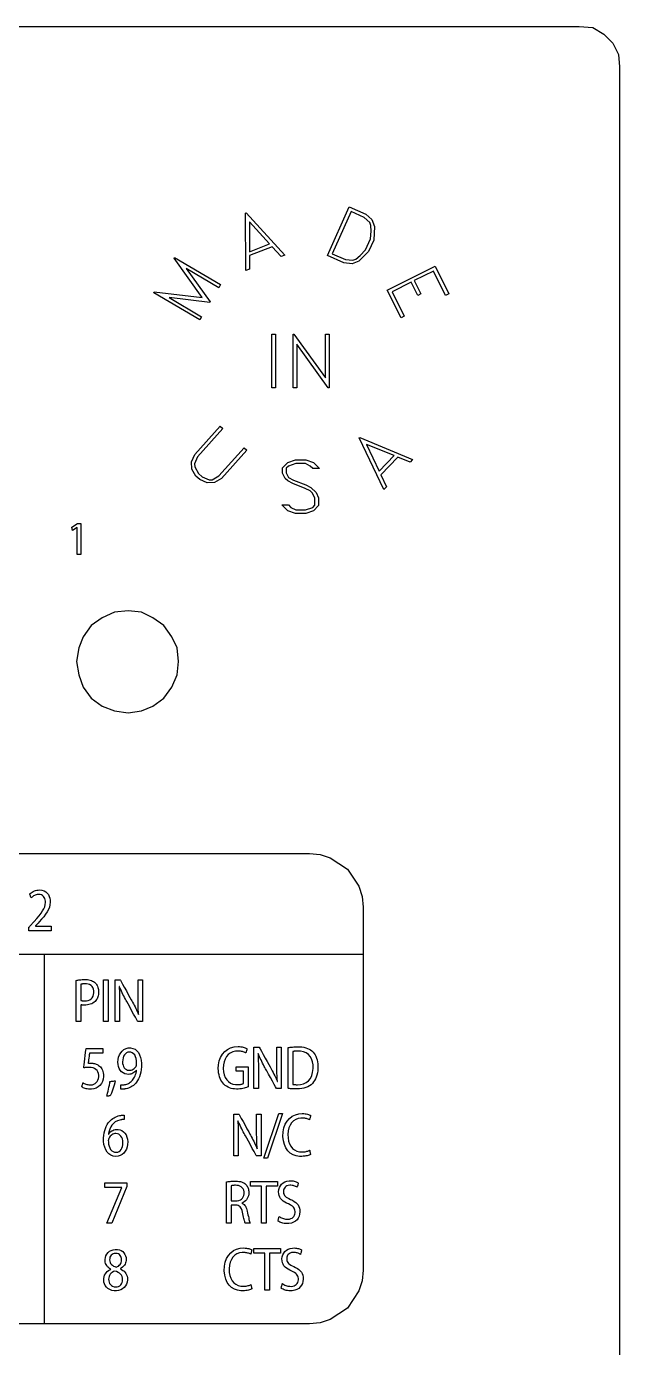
# Model space of a CAD drawing. Extents: x 3.4 to 20.6, y 5.2 to 12.5.
# Drawn here: x 19.74 to 20.623, y 10.515 to 12.482 of the extents above; entities that cross this region are included whole.
import ezdxf

# ---------------------------------------------------------------- set-up
doc = ezdxf.new("R2010")
doc.units = 0
doc.header["$MEASUREMENT"] = 0
doc.layers.get('0').update_dxf_attribs({"linetype": 'CONTINUOUS'})

msp = doc.modelspace()

# ---------------------------------------------------------------- linework, layer by layer
for points in [[(3.435, 12.4817), (20.5633, 12.4817), (20.5833, 12.48), (20.6, 12.47), (20.6133, 12.4567), (20.6217, 12.44), (20.6233, 12.4217), (20.6233, 5.5767), (20.6217, 5.5583), (20.6133, 5.5417), (20.6, 5.5283), (20.5833, 5.5183), (20.5633, 5.5167), (3.435, 5.5167)], [(20.2498, 12.1465), (20.2353, 12.1324), (20.2251, 12.1285), (20.2131, 12.1297), (20.1885, 12.1407), (20.221, 12.2133), (20.2455, 12.2023), (20.2544, 12.1942), (20.2583, 12.184), (20.2575, 12.1638), (20.2498, 12.1465)], [(20.1248, 12.1411), (20.1197, 12.1391), (20.1061, 12.1537), (20.0724, 12.1405), (20.0723, 12.1206), (20.0672, 12.1186), (20.0664, 12.2037), (20.0675, 12.2041), (20.1248, 12.1411)], [(20.1022, 12.158), (20.0722, 12.1906), (20.0723, 12.1462), (20.1022, 12.158)], [(20.245, 12.149), (20.2525, 12.1657), (20.2536, 12.1771), (20.2532, 12.1852), (20.2515, 12.1898), (20.2432, 12.1975), (20.2237, 12.2062), (20.1956, 12.1434), (20.2151, 12.1347), (20.2264, 12.1336), (20.2309, 12.1354), (20.2373, 12.1405), (20.245, 12.149)], [(20.0294, 12.0974), (20.0266, 12.0928), (19.9783, 12.1214), (20.0141, 12.0717), (20.0136, 12.0707), (19.9528, 12.0781), (20.0011, 12.0496), (19.9984, 12.0449), (19.9299, 12.0854), (19.9306, 12.0865), (20.0018, 12.0784), (19.9602, 12.1367), (19.9609, 12.1379), (20.0294, 12.0974)], [(20.298, 12.048), (20.2774, 12.0893), (20.3486, 12.1249), (20.3692, 12.0835), (20.3644, 12.0811), (20.3462, 12.1176), (20.3178, 12.1035), (20.3277, 12.0836), (20.3229, 12.0811), (20.313, 12.101), (20.2846, 12.0869), (20.3029, 12.0504), (20.298, 12.048)], [(20.1113, 11.9439), (20.1059, 11.9439), (20.1059, 12.0235), (20.1113, 12.0235), (20.1113, 11.9439)], [(20.1909, 11.9439), (20.1896, 11.9439), (20.1427, 12.0088), (20.1427, 11.9439), (20.1373, 11.9439), (20.1373, 12.0235), (20.1385, 12.0235), (20.1855, 11.9586), (20.1855, 12.0235), (20.1909, 12.0235), (20.1909, 11.9439)], [(20.0308, 11.8089), (20.0203, 11.8029), (20.0095, 11.8024), (19.9984, 11.8072), (19.9927, 11.8123), (19.9868, 11.8228), (19.9862, 11.8337), (19.991, 11.8447), (20.0289, 11.8868), (20.0329, 11.8832), (19.9952, 11.8413), (19.9906, 11.8309), (19.9909, 11.8261), (19.9965, 11.8162), (20.0018, 11.8113), (20.0123, 11.8068), (20.0171, 11.807), (20.027, 11.8127), (20.0647, 11.8545), (20.0687, 11.8509), (20.0308, 11.8089)], [(20.3152, 11.8373), (20.3114, 11.8333), (20.293, 11.8407), (20.268, 11.8145), (20.2764, 11.7964), (20.2726, 11.7924), (20.2358, 11.8692), (20.2366, 11.87), (20.3152, 11.8373)], [(20.2877, 11.8429), (20.2466, 11.8597), (20.2655, 11.8196), (20.2877, 11.8429)], [(20.1765, 11.8236), (20.1667, 11.8236), (20.1628, 11.8274), (20.1557, 11.831), (20.1412, 11.831), (20.1304, 11.8274), (20.1271, 11.8241), (20.1271, 11.8172), (20.1306, 11.8102), (20.1377, 11.8066), (20.1563, 11.7992), (20.1639, 11.7955), (20.1715, 11.7879), (20.1753, 11.7802), (20.1753, 11.7685), (20.1675, 11.7607), (20.1561, 11.7568), (20.141, 11.7568), (20.1296, 11.7607), (20.1206, 11.7697), (20.1303, 11.7697), (20.1342, 11.7658), (20.1413, 11.7622), (20.1558, 11.7622), (20.1666, 11.7658), (20.1699, 11.7692), (20.1699, 11.7797), (20.1663, 11.7868), (20.1628, 11.7903), (20.1555, 11.794), (20.1371, 11.8014), (20.1295, 11.8052), (20.1256, 11.8091), (20.1217, 11.8168), (20.1217, 11.8248), (20.1296, 11.8326), (20.141, 11.8364), (20.1561, 11.8364), (20.1675, 11.8326), (20.1765, 11.8236)], [(19.816, 11.7359), (19.8158, 11.7359), (19.8089, 11.7316), (19.8078, 11.7363), (19.8166, 11.7417), (19.8212, 11.7417), (19.8212, 11.6958), (19.816, 11.6958), (19.816, 11.7359)], [(19.9667, 11.5367), (19.965, 11.5567), (19.9567, 11.5733), (19.945, 11.59), (19.9283, 11.6017), (19.9117, 11.61), (19.8917, 11.6117), (19.8717, 11.61), (19.8533, 11.6017), (19.8367, 11.59), (19.825, 11.5733), (19.8183, 11.5567), (19.815, 11.5367), (19.8183, 11.5167), (19.825, 11.4983), (19.8367, 11.4817), (19.8533, 11.47), (19.8717, 11.4633), (19.8917, 11.46), (19.9117, 11.4633), (19.9283, 11.47), (19.945, 11.4817), (19.9567, 11.4983), (19.965, 11.5167), (19.9667, 11.5367)], [(19.6999, 11.2508), (19.7992, 11.2508), (19.8889, 11.2508), (19.9677, 11.2508), (20.0346, 11.2508), (20.0632, 11.2508), (20.0885, 11.2508), (20.1103, 11.2508), (20.1284, 11.2508), (20.1427, 11.2508), (20.1531, 11.2508), (20.1594, 11.2508), (20.1616, 11.2508), (20.1777, 11.2492), (20.1927, 11.2445), (20.2181, 11.2274), (20.2353, 11.202), (20.2399, 11.187), (20.2416, 11.1708), (20.2416, 11.1648), (20.2416, 11.1476), (20.2416, 11.121), (20.2416, 11.0865), (20.2416, 11.0456), (20.2416, 11), (20.2416, 10.9008), (20.2416, 10.8017), (20.2416, 10.7561), (20.2416, 10.7152), (20.2416, 10.6807), (20.2416, 10.654), (20.2416, 10.6369), (20.2416, 10.6308), (20.2399, 10.6147), (20.2353, 10.5997), (20.2181, 10.5743), (20.1927, 10.5571), (20.1777, 10.5525), (20.1616, 10.5508), (20.1594, 10.5508), (20.1531, 10.5508), (20.1427, 10.5508), (20.1284, 10.5508), (20.1103, 10.5508), (20.0885, 10.5508), (20.0632, 10.5508), (20.0346, 10.5508), (19.9677, 10.5508), (19.8889, 10.5508), (19.7992, 10.5508), (19.6999, 10.5508)], [(17.1268, 11.1008), (20.2416, 11.1008)], [(19.7666, 11.1008), (19.7666, 10.5508)], [(19.8622, 11.0627), (19.8622, 11.0008), (19.8552, 11.0008), (19.8552, 11.0627), (19.8622, 11.0627)], [(20.0937, 10.7972), (20.1162, 10.8637), (20.1216, 10.8637), (20.0991, 10.7972), (20.0937, 10.7972)], [(19.89, 10.7605), (19.89, 10.7552), (19.8673, 10.7008), (19.86, 10.7008), (19.8826, 10.7536), (19.8826, 10.7538), (19.8571, 10.7538), (19.8571, 10.7605), (19.89, 10.7605)], [(20.0903, 10.7559), (20.0738, 10.7559), (20.0738, 10.7627), (20.1139, 10.7627), (20.1139, 10.7559), (20.0973, 10.7559), (20.0973, 10.7008), (20.0903, 10.7008), (20.0903, 10.7559)], [(20.0952, 10.6559), (20.0787, 10.6559), (20.0787, 10.6627), (20.1188, 10.6627), (20.1188, 10.6559), (20.1022, 10.6559), (20.1022, 10.6008), (20.0952, 10.6008), (20.0952, 10.6559)]]:
    msp.add_lwpolyline(points)
for points in [[(19.7438, 11.1358), (19.7438, 11.136), (19.7438, 11.1365), (19.7438, 11.1372), (19.7438, 11.138), (19.7438, 11.1389), (19.7438, 11.1396), (19.7438, 11.1403), (19.7438, 11.1407), (19.7438, 11.1408), (19.7441, 11.1412), (19.7447, 11.1418), (19.7456, 11.1428), (19.7465, 11.1438), (19.7474, 11.1448), (19.7483, 11.1458), (19.7489, 11.1465), (19.7493, 11.1469), (19.7519, 11.1497), (19.7558, 11.1542), (19.7593, 11.1582), (19.7621, 11.1619), (19.7645, 11.1653), (19.7663, 11.1685), (19.7676, 11.1716), (19.7684, 11.1747), (19.7688, 11.1777), (19.7687, 11.1799), (19.7684, 11.1819), (19.7678, 11.1838), (19.767, 11.1855), (19.7659, 11.1869), (19.7645, 11.1882), (19.7627, 11.1891), (19.7606, 11.1896), (19.7582, 11.1898), (19.7566, 11.1897), (19.7551, 11.1893), (19.7536, 11.1889), (19.7523, 11.1883), (19.751, 11.1876), (19.7498, 11.1868), (19.7488, 11.186), (19.7478, 11.1852), (19.7473, 11.1848), (19.7472, 11.1852), (19.7469, 11.1858), (19.7466, 11.1867), (19.7462, 11.1877), (19.7458, 11.1886), (19.7455, 11.1895), (19.7452, 11.1901), (19.7451, 11.1904), (19.746, 11.1913), (19.7474, 11.1924), (19.7489, 11.1934), (19.7505, 11.1943), (19.7522, 11.195), (19.754, 11.1956), (19.7559, 11.1961), (19.7578, 11.1964), (19.7599, 11.1965), (19.7635, 11.1962), (19.7666, 11.1952), (19.7692, 11.1937), (19.7714, 11.1918), (19.7731, 11.1895), (19.7744, 11.1869), (19.7753, 11.1841), (19.7758, 11.1812), (19.7758, 11.1781), (19.7754, 11.1744), (19.7745, 11.1708), (19.773, 11.1673), (19.7711, 11.1638), (19.7688, 11.1603), (19.7661, 11.1566), (19.7629, 11.1528), (19.7594, 11.1489), (19.7578, 11.1471), (19.7575, 11.1467), (19.757, 11.1462), (19.7563, 11.1455), (19.7556, 11.1448), (19.7549, 11.144), (19.7543, 11.1434), (19.7539, 11.1429), (19.7537, 11.1427), (19.7537, 11.1427), (19.7537, 11.1427), (19.7537, 11.1427), (19.7537, 11.1426), (19.7537, 11.1426), (19.7537, 11.1426), (19.7537, 11.1426), (19.7537, 11.1425), (19.7537, 11.1425), (19.7548, 11.1425), (19.7572, 11.1425), (19.7606, 11.1425), (19.7645, 11.1425), (19.7685, 11.1425), (19.7722, 11.1425), (19.7751, 11.1425), (19.7768, 11.1425), (19.7771, 11.1425), (19.7771, 11.1421), (19.7771, 11.1413), (19.7771, 11.1402), (19.7771, 11.1391), (19.7771, 11.138), (19.7771, 11.137), (19.7771, 11.1362), (19.7771, 11.1359), (19.7765, 11.1358), (19.7738, 11.1358), (19.7694, 11.1358), (19.7641, 11.1358), (19.7584, 11.1358), (19.7529, 11.1358), (19.7483, 11.1358), (19.745, 11.1358)], [(19.8145, 11.062), (19.8157, 11.0622), (19.817, 11.0624), (19.8184, 11.0626), (19.8199, 11.0627), (19.8215, 11.0629), (19.8232, 11.063), (19.8249, 11.0631), (19.8268, 11.0631), (19.829, 11.0631), (19.8312, 11.063), (19.8334, 11.0627), (19.8353, 11.0623), (19.8372, 11.0617), (19.8388, 11.061), (19.8404, 11.0602), (19.8417, 11.0592), (19.8429, 11.0581), (19.844, 11.057), (19.8449, 11.0558), (19.8456, 11.0545), (19.8463, 11.0531), (19.8469, 11.0515), (19.8473, 11.0499), (19.8476, 11.0482), (19.8478, 11.0463), (19.8478, 11.0444), (19.8477, 11.0425), (19.8475, 11.0407), (19.8472, 11.0391), (19.8467, 11.0375), (19.8462, 11.036), (19.8455, 11.0346), (19.8447, 11.0333), (19.8438, 11.0321), (19.8426, 11.0307), (19.841, 11.0293), (19.8393, 11.0282), (19.8375, 11.0272), (19.8355, 11.0264), (19.8334, 11.0258), (19.8312, 11.0254), (19.8289, 11.0251), (19.8269, 11.0251), (19.8262, 11.0251), (19.8255, 11.0251), (19.8248, 11.0251), (19.8241, 11.0252), (19.8235, 11.0252), (19.8228, 11.0253), (19.8222, 11.0254), (19.8217, 11.0256), (19.8215, 11.0252), (19.8215, 11.0232), (19.8215, 11.0199), (19.8215, 11.0159), (19.8215, 11.0115), (19.8215, 11.0074), (19.8215, 11.0039), (19.8215, 11.0016), (19.8215, 11.0008), (19.8211, 11.0008), (19.8204, 11.0008), (19.8194, 11.0008), (19.8182, 11.0008), (19.817, 11.0008), (19.8159, 11.0008), (19.815, 11.0008), (19.8145, 11.0008), (19.8145, 11.0016), (19.8145, 11.0062), (19.8145, 11.0139), (19.8145, 11.0237), (19.8145, 11.0344), (19.8145, 11.0447), (19.8145, 11.0535), (19.8145, 11.0596)], [(19.8215, 11.0321), (19.822, 11.032), (19.8227, 11.0318), (19.8233, 11.0317), (19.824, 11.0316), (19.8247, 11.0316), (19.8255, 11.0315), (19.8263, 11.0315), (19.8271, 11.0315), (19.8296, 11.0316), (19.8323, 11.0322), (19.8347, 11.0331), (19.8367, 11.0344), (19.8383, 11.0361), (19.8395, 11.0382), (19.8404, 11.0407), (19.8408, 11.0435), (19.8407, 11.0464), (19.8403, 11.049), (19.8394, 11.0512), (19.8381, 11.053), (19.8365, 11.0545), (19.8345, 11.0556), (19.8322, 11.0564), (19.8297, 11.0567), (19.8276, 11.0568), (19.8266, 11.0568), (19.8256, 11.0567), (19.8247, 11.0567), (19.8238, 11.0566), (19.8231, 11.0565), (19.8224, 11.0564), (19.8219, 11.0563), (19.8215, 11.0561), (19.8215, 11.0548), (19.8215, 11.0519), (19.8215, 11.048), (19.8215, 11.0437), (19.8215, 11.0394), (19.8215, 11.0357), (19.8215, 11.0331)], [(19.8724, 11.0008), (19.8724, 11.0031), (19.8724, 11.0091), (19.8724, 11.0177), (19.8724, 11.0278), (19.8724, 11.0383), (19.8724, 11.0482), (19.8724, 11.0563), (19.8724, 11.0614), (19.8724, 11.0627), (19.8728, 11.0627), (19.8736, 11.0627), (19.8748, 11.0627), (19.876, 11.0627), (19.8773, 11.0627), (19.8785, 11.0627), (19.8794, 11.0627), (19.8799, 11.0627), (19.8802, 11.0624), (19.8814, 11.0602), (19.8835, 11.0565), (19.8861, 11.0517), (19.8891, 11.0464), (19.892, 11.0411), (19.8945, 11.0365), (19.8964, 11.0331), (19.8973, 11.0315), (19.8984, 11.0295), (19.8997, 11.0271), (19.9009, 11.0248), (19.9021, 11.0224), (19.9032, 11.0201), (19.9042, 11.0179), (19.9052, 11.0157), (19.9062, 11.0135), (19.9071, 11.0113), (19.9071, 11.0113), (19.9071, 11.0113), (19.9071, 11.0113), (19.9072, 11.0113), (19.9072, 11.0113), (19.9072, 11.0114), (19.9072, 11.0114), (19.9073, 11.0114), (19.9072, 11.0121), (19.907, 11.0149), (19.9069, 11.0177), (19.9067, 11.0204), (19.9066, 11.0232), (19.9066, 11.0261), (19.9065, 11.029), (19.9065, 11.032), (19.9065, 11.0352), (19.9065, 11.037), (19.9065, 11.0388), (19.9065, 11.0419), (19.9065, 11.0459), (19.9065, 11.0503), (19.9065, 11.0546), (19.9065, 11.0584), (19.9065, 11.0612), (19.9065, 11.0626), (19.9066, 11.0627), (19.9071, 11.0627), (19.908, 11.0627), (19.909, 11.0627), (19.9102, 11.0627), (19.9112, 11.0627), (19.9122, 11.0627), (19.9128, 11.0627), (19.913, 11.0627), (19.913, 11.0604), (19.913, 11.0545), (19.913, 11.0459), (19.913, 11.0357), (19.913, 11.0252), (19.913, 11.0153), (19.913, 11.0073), (19.913, 11.0021), (19.913, 11.0008), (19.9126, 11.0008), (19.9119, 11.0008), (19.9108, 11.0008), (19.9096, 11.0008), (19.9085, 11.0008), (19.9074, 11.0008), (19.9065, 11.0008), (19.906, 11.0008), (19.9058, 11.0011), (19.9046, 11.0033), (19.9026, 11.0071), (19.8999, 11.0119), (19.897, 11.0172), (19.8941, 11.0224), (19.8916, 11.0271), (19.8897, 11.0305), (19.8888, 11.0321), (19.8878, 11.034), (19.8865, 11.0364), (19.8853, 11.0387), (19.8841, 11.0411), (19.8829, 11.0435), (19.8818, 11.0459), (19.8807, 11.0482), (19.8796, 11.0506), (19.8787, 11.0529), (19.8787, 11.0529), (19.8786, 11.0529), (19.8786, 11.0528), (19.8786, 11.0528), (19.8785, 11.0528), (19.8785, 11.0528), (19.8784, 11.0528), (19.8784, 11.0528), (19.8785, 11.0521), (19.8786, 11.0494), (19.8787, 11.0468), (19.8788, 11.0441), (19.8788, 11.0413), (19.8789, 11.0384), (19.8789, 11.0354), (19.879, 11.0323), (19.879, 11.029), (19.879, 11.027), (19.879, 11.0252), (19.879, 11.022), (19.879, 11.018), (19.879, 11.0135), (19.879, 11.0091), (19.879, 11.0052), (19.879, 11.0023), (19.879, 11.0009), (19.8788, 11.0008), (19.8783, 11.0008), (19.8774, 11.0008), (19.8764, 11.0008), (19.8753, 11.0008), (19.8742, 11.0008), (19.8733, 11.0008), (19.8726, 11.0008)], [(19.8542, 10.9537), (19.8534, 10.9537), (19.8515, 10.9537), (19.8487, 10.9537), (19.8454, 10.9537), (19.842, 10.9537), (19.8389, 10.9537), (19.8363, 10.9537), (19.8346, 10.9537), (19.8342, 10.9536), (19.8341, 10.9528), (19.8339, 10.9511), (19.8336, 10.9489), (19.8333, 10.9463), (19.8329, 10.9437), (19.8326, 10.9413), (19.8324, 10.9395), (19.8322, 10.9385), (19.8324, 10.9384), (19.8329, 10.9385), (19.8333, 10.9385), (19.8337, 10.9386), (19.8342, 10.9386), (19.8346, 10.9387), (19.8352, 10.9387), (19.8357, 10.9387), (19.8363, 10.9387), (19.8376, 10.9387), (19.839, 10.9386), (19.8403, 10.9384), (19.8417, 10.9381), (19.843, 10.9378), (19.8442, 10.9373), (19.8455, 10.9368), (19.8467, 10.9362), (19.8478, 10.9355), (19.8492, 10.9344), (19.8505, 10.9332), (19.8517, 10.9318), (19.8527, 10.9302), (19.8536, 10.9284), (19.8543, 10.9264), (19.8548, 10.9242), (19.8551, 10.9219), (19.8552, 10.9189), (19.8546, 10.9151), (19.8536, 10.9116), (19.8519, 10.9085), (19.8498, 10.9057), (19.8472, 10.9034), (19.8443, 10.9017), (19.8409, 10.9005), (19.8373, 10.8999), (19.8346, 10.8999), (19.8327, 10.9), (19.8309, 10.9003), (19.8293, 10.9006), (19.8277, 10.9011), (19.8263, 10.9016), (19.825, 10.9022), (19.8238, 10.9028), (19.8229, 10.9034), (19.8228, 10.9037), (19.8229, 10.9042), (19.8232, 10.905), (19.8235, 10.906), (19.8238, 10.9071), (19.8241, 10.9081), (19.8243, 10.9089), (19.8245, 10.9095), (19.8246, 10.9096), (19.8255, 10.9091), (19.8265, 10.9085), (19.8276, 10.908), (19.8288, 10.9075), (19.8302, 10.9071), (19.8316, 10.9068), (19.8331, 10.9065), (19.8347, 10.9064), (19.8366, 10.9064), (19.8388, 10.9067), (19.8409, 10.9074), (19.8427, 10.9085), (19.8444, 10.9099), (19.8458, 10.9116), (19.8469, 10.9136), (19.8477, 10.9158), (19.848, 10.9184), (19.848, 10.921), (19.8475, 10.9234), (19.8467, 10.9256), (19.8455, 10.9276), (19.8439, 10.9292), (19.8419, 10.9306), (19.8395, 10.9316), (19.8366, 10.9322), (19.8333, 10.9325), (19.8321, 10.9325), (19.8311, 10.9324), (19.8302, 10.9324), (19.8294, 10.9323), (19.8286, 10.9322), (19.8278, 10.9321), (19.827, 10.932), (19.8263, 10.9319), (19.8258, 10.9319), (19.826, 10.9333), (19.8263, 10.9364), (19.8268, 10.9406), (19.8274, 10.9453), (19.828, 10.9502), (19.8285, 10.9547), (19.8289, 10.9581), (19.8291, 10.9602), (19.8294, 10.9605), (19.831, 10.9605), (19.834, 10.9605), (19.8379, 10.9605), (19.8421, 10.9605), (19.8463, 10.9605), (19.85, 10.9605), (19.8527, 10.9605), (19.8541, 10.9605), (19.8542, 10.9603), (19.8542, 10.9598), (19.8542, 10.9589), (19.8542, 10.9578), (19.8542, 10.9567), (19.8542, 10.9555), (19.8542, 10.9546), (19.8542, 10.9539)], [(19.8809, 10.9065), (19.8814, 10.9065), (19.882, 10.9064), (19.8826, 10.9064), (19.8832, 10.9065), (19.8839, 10.9065), (19.8846, 10.9066), (19.8853, 10.9066), (19.8861, 10.9067), (19.8871, 10.9069), (19.8885, 10.9072), (19.8899, 10.9076), (19.8912, 10.9081), (19.8925, 10.9087), (19.8937, 10.9094), (19.895, 10.9103), (19.8961, 10.9112), (19.8972, 10.9122), (19.8983, 10.9134), (19.8994, 10.9148), (19.9004, 10.9164), (19.9014, 10.918), (19.9022, 10.9198), (19.9029, 10.9218), (19.9035, 10.9239), (19.904, 10.9261), (19.9044, 10.9284), (19.9044, 10.9284), (19.9044, 10.9284), (19.9044, 10.9284), (19.9043, 10.9284), (19.9043, 10.9284), (19.9043, 10.9284), (19.9042, 10.9284), (19.9042, 10.9284), (19.9039, 10.928), (19.9028, 10.9267), (19.9016, 10.9256), (19.9003, 10.9246), (19.8989, 10.9237), (19.8975, 10.923), (19.8959, 10.9225), (19.8942, 10.9222), (19.8925, 10.922), (19.8898, 10.9222), (19.8869, 10.9229), (19.8843, 10.9241), (19.882, 10.9259), (19.8801, 10.9281), (19.8785, 10.9307), (19.8774, 10.9336), (19.8767, 10.9369), (19.8765, 10.9403), (19.8768, 10.9441), (19.8776, 10.9478), (19.8789, 10.9512), (19.8807, 10.9542), (19.8829, 10.9568), (19.8856, 10.9589), (19.8886, 10.9604), (19.8919, 10.9613), (19.8955, 10.9614), (19.8989, 10.9608), (19.902, 10.9594), (19.9047, 10.9573), (19.907, 10.9546), (19.9088, 10.9513), (19.9102, 10.9474), (19.9111, 10.943), (19.9116, 10.9381), (19.9115, 10.9334), (19.9112, 10.9292), (19.9106, 10.9253), (19.9097, 10.9218), (19.9086, 10.9185), (19.9074, 10.9155), (19.9059, 10.9129), (19.9043, 10.9105), (19.9026, 10.9084), (19.9011, 10.9069), (19.8996, 10.9055), (19.8979, 10.9043), (19.8962, 10.9033), (19.8944, 10.9024), (19.8925, 10.9016), (19.8906, 10.901), (19.8887, 10.9006), (19.8871, 10.9003), (19.8862, 10.9002), (19.8854, 10.9001), (19.8846, 10.9), (19.8838, 10.8999), (19.8831, 10.8999), (19.8824, 10.8999), (19.8817, 10.8999), (19.8811, 10.8999), (19.8809, 10.9), (19.8809, 10.9005), (19.8809, 10.9014), (19.8809, 10.9025), (19.8809, 10.9036), (19.8809, 10.9047), (19.8809, 10.9056), (19.8809, 10.9063)], [(19.8835, 10.9408), (19.8836, 10.9382), (19.8842, 10.9358), (19.885, 10.9337), (19.8861, 10.9319), (19.8875, 10.9304), (19.8891, 10.9292), (19.891, 10.9285), (19.8931, 10.9282), (19.8949, 10.9282), (19.8965, 10.9285), (19.898, 10.929), (19.8993, 10.9297), (19.9006, 10.9306), (19.9017, 10.9316), (19.9027, 10.9327), (19.9035, 10.9339), (19.9039, 10.9346), (19.904, 10.9349), (19.9041, 10.9352), (19.9042, 10.9355), (19.9043, 10.9359), (19.9044, 10.9362), (19.9044, 10.9366), (19.9044, 10.9371), (19.9044, 10.9388), (19.9041, 10.9423), (19.9036, 10.9456), (19.9027, 10.9484), (19.9015, 10.9509), (19.8999, 10.9528), (19.898, 10.9543), (19.8958, 10.9551), (19.8933, 10.9553), (19.8912, 10.955), (19.8893, 10.9541), (19.8877, 10.9528), (19.8862, 10.9511), (19.8851, 10.949), (19.8842, 10.9465), (19.8837, 10.9438)], [(20.0704, 10.9036), (20.0692, 10.9031), (20.0678, 10.9026), (20.0662, 10.9021), (20.0644, 10.9016), (20.0624, 10.9011), (20.0603, 10.9007), (20.058, 10.9004), (20.0556, 10.9002), (20.053, 10.9002), (20.0503, 10.9003), (20.0477, 10.9007), (20.0452, 10.9012), (20.0428, 10.902), (20.0405, 10.903), (20.0384, 10.9043), (20.0363, 10.9057), (20.0344, 10.9075), (20.0327, 10.9093), (20.0313, 10.9113), (20.03, 10.9136), (20.0288, 10.916), (20.0279, 10.9186), (20.0271, 10.9214), (20.0265, 10.9244), (20.0262, 10.9275), (20.026, 10.9307), (20.0263, 10.9363), (20.0274, 10.9421), (20.0293, 10.9473), (20.032, 10.9519), (20.0355, 10.9559), (20.0396, 10.9591), (20.0443, 10.9614), (20.0497, 10.9629), (20.0555, 10.9633), (20.0575, 10.9633), (20.0595, 10.9631), (20.0614, 10.9628), (20.0631, 10.9625), (20.0646, 10.9621), (20.066, 10.9617), (20.0672, 10.9612), (20.0682, 10.9608), (20.0688, 10.9605), (20.0687, 10.9601), (20.0685, 10.9593), (20.0683, 10.9584), (20.068, 10.9573), (20.0677, 10.9562), (20.0674, 10.9552), (20.0672, 10.9544), (20.0671, 10.954), (20.0665, 10.9543), (20.0655, 10.9547), (20.0643, 10.9552), (20.0631, 10.9556), (20.0618, 10.9559), (20.0604, 10.9562), (20.0588, 10.9564), (20.0572, 10.9566), (20.0554, 10.9566), (20.0514, 10.9564), (20.0474, 10.9554), (20.0438, 10.9537), (20.0407, 10.9514), (20.0381, 10.9485), (20.036, 10.9449), (20.0345, 10.9408), (20.0336, 10.9362), (20.0334, 10.931), (20.0338, 10.926), (20.0348, 10.9214), (20.0364, 10.9175), (20.0385, 10.9141), (20.0412, 10.9113), (20.0443, 10.9092), (20.0478, 10.9077), (20.0517, 10.9069), (20.0549, 10.9068), (20.0564, 10.9069), (20.0577, 10.907), (20.059, 10.9071), (20.0601, 10.9073), (20.0611, 10.9075), (20.062, 10.9078), (20.0627, 10.908), (20.0634, 10.9083), (20.0636, 10.9088), (20.0636, 10.9102), (20.0636, 10.9126), (20.0636, 10.9155), (20.0636, 10.9186), (20.0636, 10.9217), (20.0636, 10.9243), (20.0636, 10.9261), (20.0636, 10.9269), (20.0632, 10.9269), (20.0622, 10.9269), (20.0607, 10.9269), (20.0589, 10.9269), (20.057, 10.9269), (20.0553, 10.9269), (20.0538, 10.9269), (20.0528, 10.9269), (20.0526, 10.9269), (20.0526, 10.9272), (20.0526, 10.9279), (20.0526, 10.9288), (20.0526, 10.9299), (20.0526, 10.931), (20.0526, 10.932), (20.0526, 10.9328), (20.0526, 10.9332), (20.0527, 10.9333), (20.0539, 10.9333), (20.056, 10.9333), (20.0588, 10.9333), (20.0618, 10.9333), (20.0648, 10.9333), (20.0674, 10.9333), (20.0694, 10.9333), (20.0704, 10.9333), (20.0704, 10.9327), (20.0704, 10.9303), (20.0704, 10.9264), (20.0704, 10.9217), (20.0704, 10.9166), (20.0704, 10.9117), (20.0704, 10.9075), (20.0704, 10.9047)], [(20.0791, 10.9008), (20.0791, 10.9031), (20.0791, 10.909), (20.0791, 10.9177), (20.0791, 10.9278), (20.0791, 10.9383), (20.0791, 10.9482), (20.0791, 10.9562), (20.0791, 10.9614), (20.0791, 10.9627), (20.0795, 10.9627), (20.0804, 10.9627), (20.0815, 10.9627), (20.0827, 10.9627), (20.084, 10.9627), (20.0852, 10.9627), (20.0861, 10.9627), (20.0867, 10.9627), (20.0869, 10.9624), (20.0881, 10.9602), (20.0902, 10.9565), (20.0928, 10.9517), (20.0958, 10.9464), (20.0987, 10.9411), (20.1012, 10.9365), (20.1031, 10.9331), (20.104, 10.9315), (20.1051, 10.9295), (20.1064, 10.9271), (20.1076, 10.9248), (20.1088, 10.9224), (20.1099, 10.9201), (20.1109, 10.9179), (20.1119, 10.9157), (20.1129, 10.9135), (20.1138, 10.9113), (20.1138, 10.9113), (20.1138, 10.9113), (20.1138, 10.9113), (20.1139, 10.9113), (20.1139, 10.9113), (20.1139, 10.9114), (20.1139, 10.9114), (20.114, 10.9114), (20.1139, 10.9121), (20.1137, 10.9149), (20.1136, 10.9177), (20.1134, 10.9204), (20.1133, 10.9232), (20.1133, 10.9261), (20.1132, 10.929), (20.1132, 10.932), (20.1132, 10.9352), (20.1132, 10.937), (20.1132, 10.9388), (20.1132, 10.9419), (20.1132, 10.9459), (20.1132, 10.9503), (20.1132, 10.9546), (20.1132, 10.9584), (20.1132, 10.9612), (20.1132, 10.9626), (20.1133, 10.9627), (20.1138, 10.9627), (20.1147, 10.9627), (20.1157, 10.9627), (20.1169, 10.9627), (20.1179, 10.9627), (20.1189, 10.9627), (20.1195, 10.9627), (20.1197, 10.9627), (20.1197, 10.9604), (20.1197, 10.9545), (20.1197, 10.9459), (20.1197, 10.9357), (20.1197, 10.9252), (20.1197, 10.9153), (20.1197, 10.9073), (20.1197, 10.9021), (20.1197, 10.9008), (20.1193, 10.9008), (20.1186, 10.9008), (20.1175, 10.9008), (20.1164, 10.9008), (20.1152, 10.9008), (20.1141, 10.9008), (20.1132, 10.9008), (20.1127, 10.9008), (20.1125, 10.9011), (20.1113, 10.9033), (20.1093, 10.9071), (20.1066, 10.9119), (20.1037, 10.9172), (20.1008, 10.9224), (20.0983, 10.9271), (20.0964, 10.9305), (20.0955, 10.9321), (20.0945, 10.934), (20.0932, 10.9364), (20.092, 10.9387), (20.0908, 10.9411), (20.0896, 10.9435), (20.0885, 10.9459), (20.0874, 10.9482), (20.0863, 10.9505), (20.0854, 10.9529), (20.0854, 10.9529), (20.0853, 10.9528), (20.0853, 10.9528), (20.0853, 10.9528), (20.0852, 10.9528), (20.0852, 10.9528), (20.0851, 10.9528), (20.0851, 10.9528), (20.0852, 10.9521), (20.0853, 10.9494), (20.0854, 10.9468), (20.0855, 10.9441), (20.0855, 10.9413), (20.0856, 10.9384), (20.0856, 10.9354), (20.0857, 10.9323), (20.0857, 10.929), (20.0857, 10.927), (20.0857, 10.9252), (20.0857, 10.922), (20.0857, 10.918), (20.0857, 10.9135), (20.0857, 10.9091), (20.0857, 10.9052), (20.0857, 10.9023), (20.0857, 10.9009), (20.0855, 10.9008), (20.085, 10.9008), (20.0841, 10.9008), (20.0831, 10.9008), (20.082, 10.9008), (20.0809, 10.9008), (20.08, 10.9008), (20.0793, 10.9008)], [(20.13, 10.9619), (20.1315, 10.9621), (20.1331, 10.9623), (20.1348, 10.9626), (20.1365, 10.9627), (20.1383, 10.9629), (20.1401, 10.963), (20.142, 10.9631), (20.144, 10.9631), (20.1468, 10.9631), (20.1501, 10.9629), (20.1532, 10.9624), (20.1561, 10.9617), (20.1587, 10.9608), (20.1611, 10.9597), (20.1632, 10.9584), (20.1652, 10.9569), (20.167, 10.9552), (20.1686, 10.9533), (20.17, 10.9512), (20.1712, 10.9489), (20.1723, 10.9464), (20.1731, 10.9437), (20.1738, 10.9407), (20.1742, 10.9376), (20.1744, 10.9342), (20.1743, 10.9307), (20.174, 10.9273), (20.1735, 10.9241), (20.1728, 10.921), (20.1719, 10.9181), (20.1707, 10.9155), (20.1694, 10.913), (20.1678, 10.9107), (20.166, 10.9086), (20.164, 10.9067), (20.1618, 10.9051), (20.1592, 10.9037), (20.1564, 10.9025), (20.1534, 10.9016), (20.1502, 10.9009), (20.1468, 10.9004), (20.1432, 10.9003), (20.1411, 10.9003), (20.1395, 10.9003), (20.1378, 10.9004), (20.1363, 10.9004), (20.1348, 10.9005), (20.1334, 10.9007), (20.132, 10.9008), (20.1307, 10.9009), (20.13, 10.9015), (20.13, 10.9057), (20.13, 10.9133), (20.13, 10.923), (20.13, 10.9338), (20.13, 10.9442), (20.13, 10.9532), (20.13, 10.9595)], [(20.1369, 10.9072), (20.1376, 10.907), (20.1384, 10.9069), (20.1392, 10.9069), (20.14, 10.9068), (20.1409, 10.9068), (20.1419, 10.9067), (20.1428, 10.9067), (20.1438, 10.9067), (20.1482, 10.907), (20.1528, 10.9081), (20.1569, 10.9099), (20.1603, 10.9126), (20.163, 10.916), (20.165, 10.9202), (20.1664, 10.925), (20.167, 10.9306), (20.167, 10.9361), (20.1663, 10.9409), (20.1649, 10.9451), (20.1629, 10.9488), (20.1603, 10.9518), (20.1569, 10.9541), (20.1529, 10.9558), (20.1483, 10.9567), (20.1446, 10.9568), (20.1434, 10.9568), (20.1422, 10.9567), (20.1411, 10.9566), (20.1401, 10.9565), (20.1391, 10.9564), (20.1383, 10.9563), (20.1375, 10.9561), (20.1369, 10.9559), (20.1369, 10.9531), (20.1369, 10.9473), (20.1369, 10.9395), (20.1369, 10.9307), (20.1369, 10.922), (20.1369, 10.9145), (20.1369, 10.9092)], [(19.8599, 10.8895), (19.8605, 10.8918), (19.8612, 10.8943), (19.8619, 10.8971), (19.8626, 10.9), (19.8632, 10.903), (19.8638, 10.906), (19.8643, 10.9088), (19.8647, 10.9115), (19.865, 10.9115), (19.8659, 10.9116), (19.8672, 10.9118), (19.8686, 10.9119), (19.8701, 10.9121), (19.8713, 10.9122), (19.8722, 10.9123), (19.8725, 10.9124), (19.8718, 10.9094), (19.8709, 10.9062), (19.8699, 10.903), (19.8689, 10.8999), (19.8678, 10.897), (19.8668, 10.8943), (19.8658, 10.892), (19.8649, 10.8901), (19.8647, 10.8901), (19.8641, 10.89), (19.8633, 10.8899), (19.8624, 10.8898), (19.8615, 10.8897), (19.8607, 10.8896), (19.8601, 10.8896)], [(19.8859, 10.8548), (19.8854, 10.8548), (19.8848, 10.8548), (19.8843, 10.8548), (19.8837, 10.8548), (19.883, 10.8547), (19.8824, 10.8547), (19.8817, 10.8546), (19.8811, 10.8545), (19.8792, 10.8541), (19.8758, 10.8529), (19.8727, 10.8512), (19.87, 10.8491), (19.8677, 10.8466), (19.8659, 10.8438), (19.8644, 10.8407), (19.8633, 10.8375), (19.8626, 10.8342), (19.8625, 10.8332), (19.8625, 10.8332), (19.8625, 10.8332), (19.8626, 10.8332), (19.8626, 10.8332), (19.8626, 10.8332), (19.8627, 10.8332), (19.8627, 10.8332), (19.8628, 10.8333), (19.8637, 10.8346), (19.8648, 10.8358), (19.8661, 10.8369), (19.8674, 10.8379), (19.869, 10.8387), (19.8706, 10.8394), (19.8724, 10.8398), (19.8742, 10.8401), (19.8767, 10.8401), (19.8797, 10.8395), (19.8824, 10.8384), (19.8848, 10.8367), (19.8869, 10.8345), (19.8886, 10.8319), (19.8899, 10.8288), (19.8907, 10.8254), (19.8911, 10.8216), (19.8909, 10.8178), (19.8902, 10.8141), (19.8891, 10.8107), (19.8874, 10.8076), (19.8854, 10.8049), (19.8829, 10.8027), (19.88, 10.8011), (19.8767, 10.8001), (19.873, 10.7998), (19.8694, 10.8004), (19.866, 10.8017), (19.8631, 10.8036), (19.8606, 10.8063), (19.8585, 10.8096), (19.8569, 10.8135), (19.8558, 10.8179), (19.8553, 10.8228), (19.8553, 10.8274), (19.8556, 10.8313), (19.8561, 10.835), (19.8569, 10.8384), (19.858, 10.8416), (19.8592, 10.8446), (19.8606, 10.8473), (19.8622, 10.8497), (19.8639, 10.8519), (19.8655, 10.8536), (19.8672, 10.8551), (19.8689, 10.8564), (19.8708, 10.8576), (19.8727, 10.8586), (19.8748, 10.8594), (19.8769, 10.8601), (19.8791, 10.8607), (19.881, 10.861), (19.8817, 10.8611), (19.8824, 10.8612), (19.883, 10.8612), (19.8836, 10.8613), (19.8842, 10.8613), (19.8848, 10.8614), (19.8853, 10.8614), (19.8858, 10.8614), (19.8859, 10.8613), (19.8859, 10.8608), (19.8859, 10.8599), (19.8859, 10.8589), (19.8859, 10.8577), (19.8859, 10.8566), (19.8859, 10.8557), (19.8859, 10.855)], [(20.0491, 10.8008), (20.0491, 10.8031), (20.0491, 10.8091), (20.0491, 10.8177), (20.0491, 10.8278), (20.0491, 10.8383), (20.0491, 10.8482), (20.0491, 10.8563), (20.0491, 10.8614), (20.0491, 10.8627), (20.0495, 10.8627), (20.0503, 10.8627), (20.0515, 10.8627), (20.0527, 10.8627), (20.054, 10.8627), (20.0552, 10.8627), (20.0561, 10.8627), (20.0566, 10.8627), (20.0569, 10.8624), (20.0581, 10.8602), (20.0601, 10.8565), (20.0628, 10.8517), (20.0658, 10.8464), (20.0687, 10.8411), (20.0712, 10.8365), (20.0731, 10.8331), (20.074, 10.8315), (20.0751, 10.8295), (20.0764, 10.8271), (20.0776, 10.8248), (20.0788, 10.8224), (20.0799, 10.8201), (20.0809, 10.8179), (20.0819, 10.8157), (20.0829, 10.8135), (20.0838, 10.8113), (20.0838, 10.8113), (20.0838, 10.8113), (20.0838, 10.8113), (20.0838, 10.8113), (20.0839, 10.8114), (20.0839, 10.8114), (20.0839, 10.8114), (20.0839, 10.8114), (20.0839, 10.8121), (20.0837, 10.8149), (20.0835, 10.8177), (20.0834, 10.8204), (20.0833, 10.8232), (20.0832, 10.8261), (20.0832, 10.829), (20.0831, 10.832), (20.0831, 10.8352), (20.0831, 10.837), (20.0831, 10.8388), (20.0831, 10.8419), (20.0831, 10.8459), (20.0831, 10.8503), (20.0831, 10.8546), (20.0831, 10.8584), (20.0831, 10.8613), (20.0831, 10.8626), (20.0833, 10.8627), (20.0838, 10.8627), (20.0847, 10.8627), (20.0857, 10.8627), (20.0868, 10.8627), (20.0879, 10.8627), (20.0888, 10.8627), (20.0895, 10.8627), (20.0897, 10.8627), (20.0897, 10.8604), (20.0897, 10.8545), (20.0897, 10.8459), (20.0897, 10.8357), (20.0897, 10.8252), (20.0897, 10.8153), (20.0897, 10.8073), (20.0897, 10.8021), (20.0897, 10.8008), (20.0893, 10.8008), (20.0886, 10.8008), (20.0875, 10.8008), (20.0863, 10.8008), (20.0851, 10.8008), (20.0841, 10.8008), (20.0832, 10.8008), (20.0827, 10.8008), (20.0825, 10.8011), (20.0813, 10.8033), (20.0792, 10.8071), (20.0766, 10.8119), (20.0737, 10.8172), (20.0708, 10.8224), (20.0683, 10.8271), (20.0664, 10.8305), (20.0655, 10.8321), (20.0645, 10.834), (20.0632, 10.8364), (20.062, 10.8387), (20.0608, 10.8411), (20.0596, 10.8435), (20.0584, 10.8459), (20.0573, 10.8482), (20.0563, 10.8506), (20.0553, 10.8529), (20.0553, 10.8529), (20.0553, 10.8529), (20.0553, 10.8528), (20.0552, 10.8528), (20.0552, 10.8528), (20.0552, 10.8528), (20.0551, 10.8528), (20.0551, 10.8528), (20.0551, 10.8521), (20.0553, 10.8494), (20.0554, 10.8468), (20.0555, 10.8441), (20.0555, 10.8413), (20.0556, 10.8384), (20.0556, 10.8354), (20.0556, 10.8323), (20.0557, 10.829), (20.0557, 10.827), (20.0557, 10.8252), (20.0557, 10.822), (20.0557, 10.818), (20.0557, 10.8135), (20.0557, 10.8091), (20.0557, 10.8052), (20.0557, 10.8023), (20.0557, 10.8009), (20.0555, 10.8008), (20.055, 10.8008), (20.0541, 10.8008), (20.0531, 10.8008), (20.0519, 10.8008), (20.0509, 10.8008), (20.0499, 10.8008), (20.0493, 10.8008)], [(20.1633, 10.8029), (20.1623, 10.8023), (20.1611, 10.8019), (20.1597, 10.8014), (20.1582, 10.801), (20.1564, 10.8006), (20.1546, 10.8003), (20.1525, 10.8001), (20.1504, 10.7999), (20.1469, 10.8), (20.1419, 10.8008), (20.1373, 10.8024), (20.1332, 10.805), (20.1296, 10.8083), (20.1266, 10.8125), (20.1244, 10.8175), (20.1229, 10.8233), (20.1223, 10.8298), (20.1226, 10.8364), (20.1237, 10.8425), (20.1257, 10.8479), (20.1285, 10.8526), (20.1319, 10.8566), (20.136, 10.8598), (20.1407, 10.862), (20.146, 10.8634), (20.151, 10.8637), (20.1532, 10.8636), (20.1552, 10.8634), (20.157, 10.8631), (20.1586, 10.8628), (20.1601, 10.8624), (20.1613, 10.8619), (20.1623, 10.8615), (20.1631, 10.8611), (20.1634, 10.8608), (20.1632, 10.8603), (20.163, 10.8595), (20.1627, 10.8585), (20.1625, 10.8573), (20.1622, 10.8562), (20.1619, 10.8553), (20.1618, 10.8547), (20.1617, 10.8544), (20.1607, 10.8549), (20.1597, 10.8554), (20.1585, 10.8558), (20.1573, 10.8562), (20.156, 10.8565), (20.1546, 10.8567), (20.1532, 10.8569), (20.1517, 10.857), (20.149, 10.8569), (20.1449, 10.8563), (20.1412, 10.8549), (20.138, 10.8528), (20.1352, 10.85), (20.1329, 10.8466), (20.1312, 10.8425), (20.1301, 10.8379), (20.1297, 10.8326), (20.1298, 10.8274), (20.1306, 10.8227), (20.132, 10.8186), (20.1339, 10.815), (20.1364, 10.8119), (20.1394, 10.8096), (20.1429, 10.8079), (20.1469, 10.8069), (20.1508, 10.8066), (20.1522, 10.8067), (20.1537, 10.8068), (20.1552, 10.807), (20.1566, 10.8073), (20.1579, 10.8076), (20.1592, 10.808), (20.1604, 10.8085), (20.1615, 10.809), (20.1619, 10.8091), (20.162, 10.8086), (20.1622, 10.8078), (20.1624, 10.8068), (20.1627, 10.8057), (20.1629, 10.8046), (20.1631, 10.8037), (20.1632, 10.8031)], [(19.8839, 10.8204), (19.8837, 10.8233), (19.8832, 10.826), (19.8823, 10.8283), (19.8811, 10.8302), (19.8796, 10.8318), (19.8779, 10.833), (19.8758, 10.8337), (19.8736, 10.834), (19.8719, 10.834), (19.8704, 10.8336), (19.869, 10.8331), (19.8676, 10.8323), (19.8663, 10.8313), (19.8652, 10.8301), (19.8642, 10.8288), (19.8633, 10.8273), (19.8629, 10.8265), (19.8628, 10.8261), (19.8626, 10.8258), (19.8625, 10.8253), (19.8624, 10.8249), (19.8623, 10.8244), (19.8623, 10.824), (19.8622, 10.8235), (19.8623, 10.8217), (19.8626, 10.8184), (19.8633, 10.8153), (19.8643, 10.8126), (19.8657, 10.8103), (19.8674, 10.8084), (19.8693, 10.8071), (19.8716, 10.8063), (19.8742, 10.8061), (19.8763, 10.8064), (19.8782, 10.8073), (19.8798, 10.8085), (19.8812, 10.8102), (19.8824, 10.8123), (19.8832, 10.8147), (19.8837, 10.8174)], [(20.038, 10.7619), (20.0393, 10.7621), (20.0407, 10.7624), (20.0422, 10.7626), (20.0437, 10.7628), (20.0453, 10.7629), (20.0469, 10.763), (20.0486, 10.7631), (20.0503, 10.7631), (20.0522, 10.7631), (20.0546, 10.763), (20.0568, 10.7628), (20.0588, 10.7625), (20.0607, 10.762), (20.0624, 10.7613), (20.0639, 10.7606), (20.0653, 10.7597), (20.0666, 10.7586), (20.0676, 10.7575), (20.0685, 10.7565), (20.0692, 10.7553), (20.0698, 10.754), (20.0704, 10.7527), (20.0708, 10.7513), (20.0711, 10.7498), (20.0713, 10.7482), (20.0714, 10.7466), (20.0712, 10.744), (20.0708, 10.7415), (20.07, 10.7392), (20.069, 10.7372), (20.0678, 10.7353), (20.0663, 10.7337), (20.0646, 10.7324), (20.0628, 10.7313), (20.0612, 10.7306), (20.0612, 10.7306), (20.0612, 10.7305), (20.0612, 10.7305), (20.0612, 10.7304), (20.0612, 10.7304), (20.0612, 10.7303), (20.0612, 10.7303), (20.0612, 10.7303), (20.0618, 10.73), (20.0631, 10.7293), (20.0643, 10.7283), (20.0653, 10.7271), (20.0663, 10.7257), (20.0671, 10.7242), (20.0679, 10.7224), (20.0685, 10.7205), (20.069, 10.7184), (20.0696, 10.7157), (20.0701, 10.713), (20.0707, 10.7106), (20.0712, 10.7083), (20.0716, 10.7063), (20.0721, 10.7045), (20.0725, 10.703), (20.0729, 10.7018), (20.0733, 10.7008), (20.073, 10.7008), (20.0723, 10.7008), (20.0713, 10.7008), (20.0701, 10.7008), (20.0689, 10.7008), (20.0677, 10.7008), (20.0668, 10.7008), (20.0662, 10.7008), (20.066, 10.701), (20.0657, 10.7018), (20.0653, 10.7029), (20.0649, 10.7043), (20.0645, 10.7059), (20.0641, 10.7077), (20.0637, 10.7097), (20.0632, 10.712), (20.0627, 10.7145), (20.0621, 10.7172), (20.0615, 10.7197), (20.0606, 10.7218), (20.0597, 10.7236), (20.0586, 10.725), (20.0572, 10.7261), (20.0557, 10.7269), (20.0539, 10.7274), (20.0519, 10.7276), (20.0514, 10.7276), (20.0509, 10.7276), (20.05, 10.7276), (20.0489, 10.7276), (20.0478, 10.7276), (20.0467, 10.7276), (20.0458, 10.7276), (20.0452, 10.7276), (20.045, 10.7276), (20.045, 10.7264), (20.045, 10.7236), (20.045, 10.7197), (20.045, 10.7152), (20.045, 10.7106), (20.045, 10.7065), (20.045, 10.7031), (20.045, 10.7012), (20.045, 10.7008), (20.0445, 10.7008), (20.0437, 10.7008), (20.0426, 10.7008), (20.0415, 10.7008), (20.0403, 10.7008), (20.0392, 10.7008), (20.0385, 10.7008), (20.0381, 10.7008), (20.038, 10.702), (20.038, 10.707), (20.038, 10.7149), (20.038, 10.7246), (20.038, 10.7351), (20.038, 10.7451), (20.038, 10.7537), (20.038, 10.7596)], [(20.045, 10.7337), (20.0453, 10.7337), (20.0461, 10.7337), (20.0472, 10.7337), (20.0485, 10.7337), (20.0498, 10.7337), (20.0509, 10.7337), (20.0518, 10.7337), (20.0522, 10.7337), (20.0543, 10.7338), (20.0567, 10.7343), (20.0588, 10.7352), (20.0606, 10.7365), (20.0621, 10.738), (20.0632, 10.7399), (20.064, 10.742), (20.0644, 10.7444), (20.0643, 10.7471), (20.0638, 10.7496), (20.0629, 10.7517), (20.0617, 10.7534), (20.0601, 10.7548), (20.0582, 10.7559), (20.056, 10.7565), (20.0535, 10.7569), (20.0514, 10.757), (20.0503, 10.757), (20.0492, 10.7569), (20.0483, 10.7568), (20.0474, 10.7567), (20.0466, 10.7566), (20.046, 10.7565), (20.0454, 10.7564), (20.045, 10.7562), (20.045, 10.7549), (20.045, 10.7523), (20.045, 10.7486), (20.045, 10.7446), (20.045, 10.7405), (20.045, 10.7371), (20.045, 10.7346)], [(20.1164, 10.7106), (20.1176, 10.7098), (20.1188, 10.7091), (20.1201, 10.7085), (20.1216, 10.7079), (20.123, 10.7074), (20.1246, 10.707), (20.1262, 10.7067), (20.1278, 10.7066), (20.1297, 10.7065), (20.1319, 10.7068), (20.134, 10.7074), (20.1357, 10.7082), (20.1372, 10.7094), (20.1384, 10.7107), (20.1394, 10.7124), (20.14, 10.7142), (20.1403, 10.7162), (20.1403, 10.7182), (20.14, 10.72), (20.1395, 10.7216), (20.1387, 10.7231), (20.1377, 10.7245), (20.1364, 10.7257), (20.1347, 10.7269), (20.1328, 10.7281), (20.1305, 10.7292), (20.1276, 10.7305), (20.1249, 10.7319), (20.1226, 10.7335), (20.1205, 10.7353), (20.1188, 10.7372), (20.1175, 10.7394), (20.1165, 10.7418), (20.116, 10.7444), (20.1158, 10.7474), (20.1162, 10.7505), (20.117, 10.7535), (20.1184, 10.7561), (20.1202, 10.7585), (20.1224, 10.7604), (20.125, 10.7619), (20.128, 10.763), (20.1313, 10.7636), (20.1341, 10.7637), (20.1359, 10.7636), (20.1376, 10.7634), (20.1391, 10.7631), (20.1406, 10.7627), (20.1419, 10.7623), (20.1431, 10.7618), (20.1441, 10.7613), (20.145, 10.7608), (20.1452, 10.7605), (20.1451, 10.76), (20.1448, 10.7592), (20.1445, 10.7581), (20.1442, 10.757), (20.1439, 10.7559), (20.1436, 10.755), (20.1434, 10.7544), (20.1434, 10.7542), (20.1427, 10.7546), (20.1419, 10.755), (20.1409, 10.7554), (20.1398, 10.7559), (20.1386, 10.7563), (20.1373, 10.7566), (20.1358, 10.7569), (20.1342, 10.757), (20.1324, 10.7571), (20.1301, 10.7568), (20.1282, 10.7561), (20.1266, 10.7552), (20.1253, 10.7541), (20.1243, 10.7528), (20.1236, 10.7514), (20.1231, 10.7499), (20.1229, 10.7484), (20.1229, 10.7467), (20.1232, 10.745), (20.1238, 10.7434), (20.1246, 10.742), (20.1257, 10.7407), (20.1271, 10.7394), (20.1289, 10.7383), (20.1309, 10.7372), (20.1333, 10.736), (20.1362, 10.7347), (20.1389, 10.7331), (20.1412, 10.7315), (20.1431, 10.7297), (20.1447, 10.7277), (20.146, 10.7255), (20.1468, 10.723), (20.1473, 10.7203), (20.1474, 10.7173), (20.1471, 10.714), (20.1463, 10.711), (20.145, 10.7082), (20.1432, 10.7057), (20.1409, 10.7036), (20.1381, 10.7019), (20.1348, 10.7007), (20.1309, 10.7), (20.1277, 10.6999), (20.1259, 10.7), (20.1241, 10.7003), (20.1223, 10.7006), (20.1206, 10.7011), (20.119, 10.7016), (20.1175, 10.7022), (20.1161, 10.7029), (20.115, 10.7036), (20.1147, 10.704), (20.1149, 10.7045), (20.1151, 10.7054), (20.1154, 10.7065), (20.1157, 10.7076), (20.116, 10.7087), (20.1162, 10.7097), (20.1164, 10.7103)], [(19.8555, 10.616), (19.8556, 10.6185), (19.8561, 10.6209), (19.8568, 10.623), (19.8579, 10.625), (19.8592, 10.6269), (19.8607, 10.6285), (19.8625, 10.63), (19.8645, 10.6313), (19.8658, 10.632), (19.8658, 10.632), (19.8658, 10.632), (19.8658, 10.632), (19.8658, 10.6321), (19.8658, 10.6321), (19.8658, 10.6322), (19.8658, 10.6322), (19.8657, 10.6322), (19.8642, 10.6331), (19.8625, 10.6344), (19.8611, 10.6358), (19.8599, 10.6374), (19.859, 10.639), (19.8583, 10.6407), (19.8578, 10.6424), (19.8575, 10.6442), (19.8575, 10.6463), (19.8579, 10.6494), (19.8588, 10.6522), (19.8601, 10.6547), (19.8619, 10.6569), (19.8641, 10.6587), (19.8666, 10.6601), (19.8694, 10.661), (19.8724, 10.6615), (19.8757, 10.6614), (19.8788, 10.6608), (19.8814, 10.6597), (19.8837, 10.6582), (19.8855, 10.6564), (19.887, 10.6542), (19.888, 10.6519), (19.8886, 10.6494), (19.8888, 10.6468), (19.8887, 10.645), (19.8884, 10.6433), (19.8879, 10.6415), (19.8872, 10.6398), (19.8862, 10.6381), (19.8849, 10.6365), (19.8834, 10.635), (19.8815, 10.6336), (19.8802, 10.6329), (19.8802, 10.6328), (19.8802, 10.6328), (19.8802, 10.6328), (19.8802, 10.6327), (19.8802, 10.6327), (19.8802, 10.6326), (19.8802, 10.6326), (19.8802, 10.6326), (19.882, 10.6317), (19.884, 10.6304), (19.8857, 10.629), (19.8872, 10.6274), (19.8885, 10.6256), (19.8895, 10.6236), (19.8902, 10.6215), (19.8906, 10.6191), (19.8907, 10.6164), (19.8903, 10.613), (19.8893, 10.6099), (19.8878, 10.6072), (19.8858, 10.6048), (19.8834, 10.6029), (19.8807, 10.6014), (19.8776, 10.6004), (19.8744, 10.5999), (19.8708, 10.5999), (19.8673, 10.6006), (19.8643, 10.6017), (19.8617, 10.6033), (19.8595, 10.6053), (19.8578, 10.6076), (19.8565, 10.6102), (19.8557, 10.613)], [(20.0759, 10.6029), (20.0749, 10.6023), (20.0737, 10.6019), (20.0723, 10.6014), (20.0707, 10.601), (20.069, 10.6006), (20.0671, 10.6003), (20.0651, 10.6001), (20.0629, 10.5999), (20.0595, 10.6), (20.0545, 10.6008), (20.0499, 10.6024), (20.0457, 10.605), (20.0422, 10.6083), (20.0392, 10.6125), (20.037, 10.6175), (20.0355, 10.6233), (20.0348, 10.6298), (20.0351, 10.6364), (20.0363, 10.6425), (20.0383, 10.6479), (20.041, 10.6526), (20.0445, 10.6566), (20.0486, 10.6598), (20.0533, 10.662), (20.0586, 10.6634), (20.0636, 10.6637), (20.0658, 10.6636), (20.0678, 10.6634), (20.0696, 10.6631), (20.0712, 10.6628), (20.0726, 10.6624), (20.0738, 10.6619), (20.0749, 10.6615), (20.0757, 10.6611), (20.0759, 10.6608), (20.0758, 10.6603), (20.0756, 10.6595), (20.0753, 10.6585), (20.075, 10.6573), (20.0747, 10.6562), (20.0745, 10.6553), (20.0743, 10.6547), (20.0743, 10.6544), (20.0733, 10.6549), (20.0722, 10.6554), (20.0711, 10.6558), (20.0699, 10.6562), (20.0686, 10.6565), (20.0672, 10.6567), (20.0658, 10.6569), (20.0643, 10.657), (20.0616, 10.6569), (20.0575, 10.6563), (20.0538, 10.6549), (20.0505, 10.6528), (20.0478, 10.65), (20.0455, 10.6466), (20.0438, 10.6425), (20.0427, 10.6379), (20.0422, 10.6326), (20.0424, 10.6274), (20.0432, 10.6227), (20.0446, 10.6186), (20.0465, 10.615), (20.049, 10.6119), (20.052, 10.6096), (20.0555, 10.6079), (20.0595, 10.6069), (20.0633, 10.6066), (20.0648, 10.6067), (20.0663, 10.6068), (20.0677, 10.607), (20.0691, 10.6073), (20.0705, 10.6076), (20.0717, 10.608), (20.0729, 10.6085), (20.074, 10.609), (20.0744, 10.6091), (20.0746, 10.6086), (20.0747, 10.6078), (20.075, 10.6068), (20.0752, 10.6057), (20.0755, 10.6046), (20.0757, 10.6037), (20.0758, 10.6031)], [(20.1214, 10.6106), (20.1225, 10.6098), (20.1237, 10.6091), (20.1251, 10.6085), (20.1265, 10.6079), (20.1279, 10.6074), (20.1295, 10.607), (20.1311, 10.6067), (20.1327, 10.6066), (20.1346, 10.6065), (20.1368, 10.6068), (20.1389, 10.6074), (20.1406, 10.6082), (20.1421, 10.6094), (20.1433, 10.6108), (20.1443, 10.6124), (20.1449, 10.6142), (20.1452, 10.6162), (20.1452, 10.6182), (20.1449, 10.62), (20.1444, 10.6216), (20.1436, 10.6231), (20.1426, 10.6245), (20.1413, 10.6258), (20.1396, 10.627), (20.1376, 10.6281), (20.1354, 10.6292), (20.1325, 10.6305), (20.1298, 10.6319), (20.1275, 10.6335), (20.1254, 10.6353), (20.1237, 10.6372), (20.1224, 10.6394), (20.1214, 10.6418), (20.1209, 10.6444), (20.1207, 10.6474), (20.1211, 10.6506), (20.1219, 10.6535), (20.1233, 10.6561), (20.1251, 10.6585), (20.1273, 10.6604), (20.1299, 10.6619), (20.1329, 10.663), (20.1362, 10.6636), (20.139, 10.6637), (20.1408, 10.6636), (20.1425, 10.6634), (20.144, 10.6631), (20.1455, 10.6627), (20.1468, 10.6623), (20.148, 10.6618), (20.149, 10.6613), (20.1499, 10.6608), (20.1502, 10.6605), (20.15, 10.66), (20.1497, 10.6592), (20.1494, 10.6581), (20.1491, 10.657), (20.1488, 10.6559), (20.1485, 10.655), (20.1483, 10.6544), (20.1483, 10.6542), (20.1476, 10.6546), (20.1468, 10.655), (20.1458, 10.6554), (20.1447, 10.6559), (20.1435, 10.6563), (20.1422, 10.6566), (20.1407, 10.6569), (20.1392, 10.657), (20.1373, 10.6571), (20.135, 10.6568), (20.1331, 10.6561), (20.1315, 10.6552), (20.1302, 10.6541), (20.1292, 10.6528), (20.1285, 10.6514), (20.128, 10.6499), (20.1278, 10.6484), (20.1278, 10.6467), (20.1281, 10.645), (20.1287, 10.6434), (20.1295, 10.642), (20.1306, 10.6407), (20.132, 10.6394), (20.1338, 10.6383), (20.1358, 10.6372), (20.1382, 10.636), (20.1411, 10.6347), (20.1438, 10.6331), (20.1461, 10.6315), (20.148, 10.6297), (20.1496, 10.6277), (20.1509, 10.6255), (20.1517, 10.623), (20.1522, 10.6203), (20.1524, 10.6173), (20.152, 10.614), (20.1512, 10.611), (20.1499, 10.6082), (20.1481, 10.6057), (20.1458, 10.6036), (20.143, 10.6019), (20.1397, 10.6007), (20.1358, 10.6), (20.1326, 10.5999), (20.1308, 10.6), (20.129, 10.6003), (20.1272, 10.6006), (20.1255, 10.6011), (20.1239, 10.6016), (20.1224, 10.6022), (20.121, 10.6029), (20.1199, 10.6036), (20.1196, 10.604), (20.1198, 10.6045), (20.12, 10.6054), (20.1203, 10.6065), (20.1206, 10.6076), (20.1209, 10.6087), (20.1211, 10.6097), (20.1213, 10.6103)], [(19.8641, 10.6462), (19.8643, 10.6441), (19.8649, 10.6422), (19.8657, 10.6405), (19.8669, 10.6391), (19.8683, 10.6379), (19.87, 10.6368), (19.8719, 10.6359), (19.8741, 10.6352), (19.8757, 10.6359), (19.8772, 10.6368), (19.8786, 10.6379), (19.8798, 10.6392), (19.8807, 10.6406), (19.8814, 10.6423), (19.8819, 10.644), (19.8821, 10.646), (19.8819, 10.6478), (19.8816, 10.6495), (19.8809, 10.6512), (19.88, 10.6526), (19.8788, 10.6539), (19.8773, 10.6549), (19.8754, 10.6555), (19.8732, 10.6557), (19.8712, 10.6555), (19.8693, 10.6549), (19.8678, 10.654), (19.8665, 10.6529), (19.8655, 10.6514), (19.8647, 10.6498), (19.8643, 10.6481)], [(19.8836, 10.6163), (19.8834, 10.6189), (19.8828, 10.6211), (19.8818, 10.623), (19.8805, 10.6247), (19.8788, 10.6262), (19.8769, 10.6274), (19.8746, 10.6285), (19.8721, 10.6294), (19.8699, 10.6285), (19.8681, 10.6274), (19.8664, 10.6261), (19.8651, 10.6246), (19.8641, 10.6229), (19.8633, 10.6211), (19.8629, 10.6192), (19.8627, 10.6171), (19.8628, 10.6149), (19.8633, 10.6127), (19.8641, 10.6108), (19.8653, 10.6091), (19.8668, 10.6077), (19.8687, 10.6066), (19.8708, 10.6059), (19.8731, 10.6057), (19.8754, 10.6059), (19.8775, 10.6065), (19.8792, 10.6075), (19.8807, 10.6087), (19.882, 10.6103), (19.8828, 10.6121), (19.8834, 10.6141)]]:
    msp.add_lwpolyline(points, close=True)

doc.saveas('drawing.dxf')
